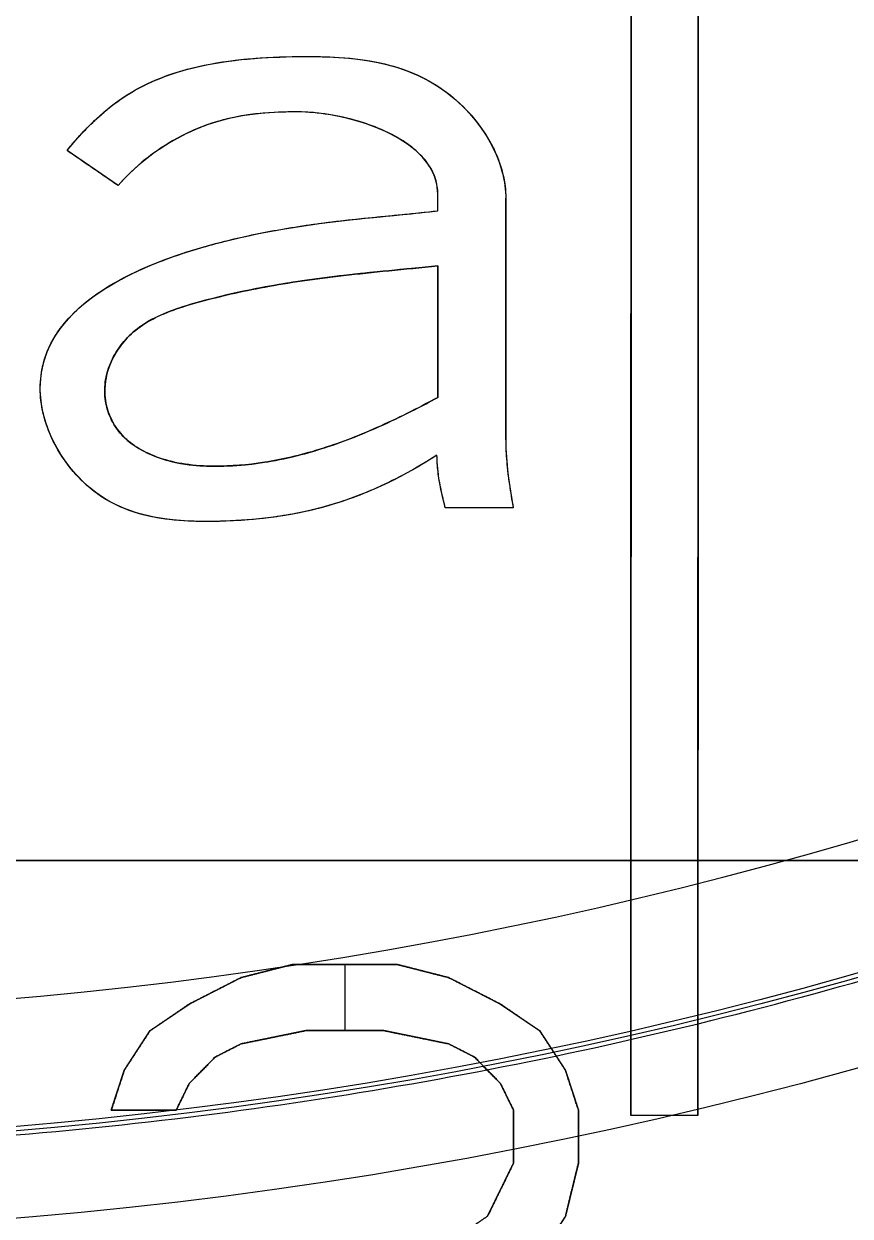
# Model space of a CAD drawing. Header units: centimetres. Extents: x -2.5 to 2.5, y -13.5 to 2.5.
# Drawn here: x 0.0914 to 0.2904, y -1.0856 to -0.7985 of the extents above; entities that cross this region are included whole.
import ezdxf

# ---------------------------------------------------------------- set-up
doc = ezdxf.new("R2010")
doc.units = ezdxf.units.CM
doc.layers.add('Default', color=7, linetype='Continuous', true_color=0x000000)

msp = doc.modelspace()

# ---------------------------------------------------------------- linework, layer by layer
at = {"layer": 'Default'}
for p, q in [((0.11414, -0.83748, 2.2493), (0.10184, -0.82903, 2.2493)), ((0.10799, -0.83326, 2.22309), (0.10799, -0.83326, 2.27556)), ((0.19114, -0.84353, 2.24199), (0.19114, -0.83947, 2.24199)), ((0.2075, -0.89872, 2.23135), (0.2075, -0.84047, 2.23135)), ((0.19114, -0.8415, 2.2157), (0.19114, -0.8415, 2.26831)), ((0.23767, -0.85206, 2.20844), (0.23764, -1.00175, 2.20844)), ((0.25379, -1.00175, 2.20692), (0.25383, -0.85206, 2.20692)), ((0.19114, -0.85683, 2.23175), (0.19114, -0.88848, 2.23175)), ((0.2075, -0.8696, 2.20522), (0.2075, -0.8696, 2.25804)), ((0.19114, -0.87266, 2.20545), (0.19114, -0.87266, 2.25826)), ((0.2093, -0.91508, 2.21661), (0.19294, -0.91508, 2.21661)), ((0.20112, -0.91508, 2.19007), (0.20112, -0.91508, 2.24319)), ((0.23766, -0.91499, 2.187), (0.23766, -0.91499, 2.24018)), ((0.25381, -0.91499, 2.18546), (0.25381, -0.91499, 2.23868)), ((-1.32437, -1, -3.65), (1.32437, -1, -3.65)), ((0.14375, -1.02819, 3.06275), (0.15625, -1.025, 3.06275)), ((0.15625, -1.025, 3.06275), (0.18125, -1.025, 3.06275)), ((0.16875, -1.025, 3.07525), (0.16875, -1.025, 3.05025)), ((0.16875, -1.025, 3.07525), (0.16875, -1.04096, 3.07525)), ((0.18125, -1.025, 3.06275), (0.19375, -1.02819, 3.06275)), ((0.15, -1.0266, 3.07525), (0.15, -1.0266, 3.05025)), ((0.1875, -1.0266, 3.07525), (0.1875, -1.0266, 3.05025)), ((0.13125, -1.03457, 3.06275), (0.14375, -1.02819, 3.06275)), ((0.19375, -1.02819, 3.06275), (0.20625, -1.03457, 3.06275)), ((0.1375, -1.03138, 3.07525), (0.1375, -1.03138, 3.05025)), ((0.2, -1.03138, 3.07525), (0.2, -1.03138, 3.05025)), ((0.12187, -1.04096, 3.06275), (0.13125, -1.03457, 3.06275)), ((0.20625, -1.03457, 3.06275), (0.21562, -1.04096, 3.06275)), ((0.12656, -1.03777, 3.07525), (0.12656, -1.03777, 3.05025)), ((0.21094, -1.03777, 3.07525), (0.21094, -1.03777, 3.05025)), ((0.11562, -1.05053, 3.06275), (0.12187, -1.04096, 3.06275)), ((0.15937, -1.04096, 3.06275), (0.14375, -1.04415, 3.06275)), ((0.17812, -1.04096, 3.06275), (0.15937, -1.04096, 3.06275)), ((0.16875, -1.04096, 3.07525), (0.16875, -1.04096, 3.05025)), ((0.19375, -1.04415, 3.06275), (0.17812, -1.04096, 3.06275)), ((0.21562, -1.04096, 3.06275), (0.22188, -1.05053, 3.06275)), ((0.14375, -1.04415, 3.06275), (0.1375, -1.04734, 3.06275)), ((0.15156, -1.04255, 3.07525), (0.15156, -1.04255, 3.05025)), ((0.18594, -1.04255, 3.07525), (0.18594, -1.04255, 3.05025)), ((0.2, -1.04734, 3.06275), (0.19375, -1.04415, 3.06275)), ((0.11875, -1.04574, 3.07525), (0.11875, -1.04574, 3.05025)), ((0.1375, -1.04734, 3.06275), (0.13125, -1.05372, 3.06275)), ((0.14062, -1.04574, 3.07525), (0.14062, -1.04574, 3.05025)), ((0.19687, -1.04574, 3.07525), (0.19687, -1.04574, 3.05025)), ((0.20625, -1.05372, 3.06275), (0.2, -1.04734, 3.06275)), ((0.21875, -1.04574, 3.07525), (0.21875, -1.04574, 3.05025)), ((0.1125, -1.06011, 3.06275), (0.11562, -1.05053, 3.06275)), ((0.13438, -1.05053, 3.07525), (0.13438, -1.05053, 3.05025)), ((0.20312, -1.05053, 3.07525), (0.20312, -1.05053, 3.05025)), ((0.22188, -1.05053, 3.06275), (0.225, -1.06011, 3.06275)), ((0.13125, -1.05372, 3.06275), (0.12813, -1.06011, 3.06275)), ((0.20937, -1.06011, 3.06275), (0.20625, -1.05372, 3.06275)), ((0.11406, -1.05532, 3.07525), (0.11406, -1.05532, 3.05025)), ((0.22344, -1.05532, 3.07525), (0.22344, -1.05532, 3.05025)), ((0.12969, -1.05691, 3.07525), (0.12969, -1.05691, 3.05025)), ((0.20781, -1.05691, 3.07525), (0.20781, -1.05691, 3.05025)), ((0.12813, -1.06011, 3.06275), (0.1125, -1.06011, 3.06275)), ((0.12031, -1.06011, 3.07525), (0.12031, -1.06011, 3.05025)), ((0.20937, -1.07287, 3.06275), (0.20937, -1.06011, 3.06275)), ((0.225, -1.06011, 3.06275), (0.225, -1.07287, 3.06275)), ((0.25378, -1.06144, 2.15672), (0.23762, -1.06144, 2.15672)), ((0.2457, -1.06144, 2.12956), (0.2457, -1.06144, 2.18393)), ((0.20937, -1.06649, 3.07525), (0.20937, -1.06649, 3.05025)), ((0.225, -1.06649, 3.07525), (0.225, -1.06649, 3.05025)), ((0.20312, -1.08564, 3.06275), (0.20937, -1.07287, 3.06275)), ((0.225, -1.07287, 3.06275), (0.22188, -1.08564, 3.06275)), ((0.20625, -1.07926, 3.07525), (0.20625, -1.07926, 3.05025)), ((0.22344, -1.07926, 3.07525), (0.22344, -1.07926, 3.05025)), ((0.22188, -1.08564, 3.06275), (0.21562, -1.09521, 3.06275))]:
    msp.add_line(p, q, dxfattribs=at)
for centre, radius, start, end in [((0, 0, -12.2), 2.49969, 270, 90), ((0, 0, -11.7), 2.03297, 44.41991, 268.90014), ((0, 0, -3.2), 2, 270, 90), ((0, 0, 1.625), 1.775, 270, 90), ((0, 0, 2.2181), 1.775, 270, 90), ((0, 0, 1.77155), 1.775, 270, 90), ((0, 0, 2.2306), 1.775, 270, 89.53141), ((0, 0, -11.7), 1.70861, 55.00316, 268.5991), ((0, 0, -11.7), 1.70861, 55.00316, 268.5991), ((0, 0, -3.2), 1.7, 270, 90), ((0, 0, 1.9431), 1.695, 270, 90), ((0, 0, 2.1931), 1.695, 270, 90), ((0, 0, 1.9681), 1.67, 270, 90), ((0, 0, -2.3), 1.6, 304.77777, 235.22229), ((0, 0, -2.85), 1.6, 270, 90), ((0, 0, 1.6), 1.575, 110.33291, 69.66709), ((0, 0, 0.5), 1.46984, 270, 90), ((0, 0, 1.4), 1.525, 112.09718, 67.90282), ((0, 0, 1.4), 1.3, 118.44817, 61.55183), ((0, 0, 1.425), 1.275, 118.44817, 61.55183), ((0, 0, 1.73153), 1.275, 118.44817, 61.55183), ((0, 0, 2.03806), 1.275, 269.63966, 61.55183), ((0, 0, 2.14311), 1.18149, 118.72297, 61.27703), ((0, 0, 2.0975), 1.03701, 123.79699, 56.20301), ((0, 0, -11.7), 1.70861, 268.5991, 6.72213), ((0, 0, -11.7), 1.70861, 268.5991, 6.72213), ((0, 0, -11.7), 2.03297, 268.90014, 5.64579), ((0, 0, -12.1), 2.15, 180, 0), ((0, 0, 2.73315), 1.86542, 180, 0), ((0, 0, -12.1), 1.85, 180, 0), ((0, 0, 2.3), 1.82, 180, 0), ((0, 0, 2.28), 1.8, 180, 0), ((0, 0, 1.4), 1.8, 180, 0), ((0, 0, 2.98445), 1.77395, 180, 360), ((0, 0, -11.95019), 1.7, 180, 0), ((0, 0, 1.4), 1.59274, 180, 0), ((0, 0, 1.3), 1.535, 180, 0), ((0, 0, 0.95), 1.535, 180, 0), ((0, 0, 0.865), 1.45, 180, 0), ((0, 0, 2.2036), 2.00326, 268.60524, 0), ((0, 0, 2.04206), 1.8, 270, 0), ((0, 0, -12), 2.15, 180, 0), ((0, 0, -12.2), 1.85, 180, 0), ((0, 0, -2.35), 1.45, 180, 0), ((0, 0, -2.445), 1.355, 180, 0), ((0, 0, -2.85), 1.355, 180, 0), ((0, 0, 0.50199), 1.45, 270, 0), ((0, 0, 1.8), 1.24982, 271.25321, 310.44109), ((0, 0, 1.8), 1.24982, 271.25321, 310.27227)]:
    msp.add_arc(centre, radius, start, end, dxfattribs=at)
at = {"layer": 'Default', "extrusion": (0, 0, -1)}
for centre, radius, start, end in [((0, 0, 11.6), 2.13297, 271.09986, 132.77003), ((0, 0, -2.12), 1.845, 90, 270), ((0, 0, -1.9181), 1.775, 90, 270), ((0, 0, -2.2431), 1.775, 92.13728, 270), ((0, 0, -1.6), 1.75, 90, 270), ((0, 0, -1.9431), 1.75, 90, 270), ((0, 0, -2.1931), 1.75, 90, 270), ((0, 0, -2.1), 2, 121.27714, 271.39476), ((0, 0, 2.95), 1.7, 90, 270), ((0, 0, 3.075), 1.7, 90, 270), ((0, 0, -2.1681), 1.67, 90, 270), ((0, 0, -2.0681), 1.67, 90, 270), ((0, 0, -1.575), 1.55, 112.09718, 67.90282), ((0, 0, -1.425), 1.55, 112.09718, 67.90282), ((0, 0, -1.5), 1.55, 112.09718, 67.90282), ((0, 0, -1.4), 1.3, 118.44817, 61.55183), ((0, 0, -2.00843), 1.26818, 116.47047, 63.52954), ((0, 0, -2.12809), 1.21852, 121.26513, 270.36034), ((0, 0, -1.93577), 1.06882, 123.16896, 56.83104), ((0, 0, 2.85), 1.6, 173.07692, 270), ((0, 0, 11.6), 2.13297, 176.89902, 271.09987), ((0, 0, 11.58972), 2.13244, 177.18053, 270), ((0, 0, 12.2), 2.15, 180, 0), ((0, 0, -2.70025), 1.9124, 180, 360), ((0, 0, 12), 1.85, 180, 0), ((0, 0, -2.3), 1.83218, 180, 0), ((0, 0, -1.72103), 1.8, 180, 0), ((0, 0, -2.23897), 1.8, 180, 0), ((0, 0, -1.125), 1.535, 180, 0), ((0, 0, 2.325), 1.45, 180, 0), ((0, 0, -0.68349), 1.45, 180, 0), ((0, 0, 2.6475), 1.355, 180, 0), ((0, 0, -2.19794), 1.8, 180, 270), ((0, 0, 12.2), 1.7, 180, 0), ((0, 0, 2.3), 1.45, 180, 0), ((0, 0, 11.70037), 1.7, 180, 271.4009), ((0, 0, -1.8), 1.08983, 229.86753, 310.13247), ((0, 0, -1.9142), 1.269, 226.09786, 268.90209), ((0, 0, 3.6), 1.355, 227.56195, 312.43805), ((0, 0, 3.5), 1.355, 227.56195, 312.43805)]:
    msp.add_arc(centre, radius, start, end, dxfattribs=at)
at = {"layer": 'Default', "extrusion": (1.18574e-07, 1.91766e-06, -1)}
msp.add_arc((0, 0, -2.28494), 1.75239, 93.53521, 86.46481, dxfattribs=at)
at = {"layer": 'Default', "extrusion": (-4.41645e-08, 4.39232e-08, 1)}
msp.add_arc((0, 0, -2.2), 1.7, 304.77777, 235.22229, dxfattribs=at)
at = {"layer": 'Default', "extrusion": (1.79245e-07, -2.7403e-07, -1)}
msp.add_arc((0, 0, -2.05178), 1.0678, 123.13901, 56.86099, dxfattribs=at)
at = {"layer": 'Default', "extrusion": (-1, 0.000227015, -2.09173e-12)}
msp.add_arc((0, -0.39519, -0.23786), 2.78968, 67.63732, 74.00974, dxfattribs=at)
at = {"layer": 'Default', "extrusion": (1, -0.000227015, 2.03611e-12)}
msp.add_arc((0, -0.39519, 0.23786), 2.73949, 106.29126, 112.79517, dxfattribs=at)
at = {"layer": 'Default', "extrusion": (1, -0.000227015, -1.96272e-12)}
msp.add_arc((0, -0.39519, 0.25402), 2.78825, 105.99857, 112.37465, dxfattribs=at)
at = {"layer": 'Default', "extrusion": (-1, 0.000227015, 1.92171e-12)}
msp.add_arc((0, -0.39519, -0.25402), 2.73804, 67.19215, 73.69995, dxfattribs=at)
at = {"layer": 'Default', "extrusion": (1, 0, 0)}
for centre, radius, start, end in [((0, -0.39519, 0.2075), 2.7921, 107.51875, 108.77668), ((0, -0.39519, 0.19114), 2.74315, 108.20107, 108.89842)]:
    msp.add_arc(centre, radius, start, end, dxfattribs=at)
at = {"layer": 'Default', "extrusion": (-1, 0, 0)}
for centre, radius, start, end in [((0, -0.39519, -0.2075), 2.74196, 70.86674, 72.15022), ((0, -0.39519, -0.19114), 2.79327, 71.45316, 72.13663)]:
    msp.add_arc(centre, radius, start, end, dxfattribs=at)
at = {"layer": 'Default'}
for points, knots in [([(1.89782, -0.63109, -0.63576), (1.87463, -0.70082, -0.73681), (1.82229, -0.83337, -0.93564), (1.72333, -1.02197, -1.22631), (1.6134, -1.1871, -1.48399), (1.49549, -1.33208, -1.71139), (1.37312, -1.45743, -1.90844), (1.24881, -1.5649, -2.07753), (1.12443, -1.65623, -2.22123), (1.00131, -1.7332, -2.3423), (0.88033, -1.79748, -2.44335), (0.76199, -1.85059, -2.52682), (0.64648, -1.89391, -2.59486), (0.53372, -1.92863, -2.64935), (0.42346, -1.95571, -2.69186), (0.31553, -1.97595, -2.7236), (0.20883, -1.99002, -2.74567), (0.10357, -1.99823, -2.75855), (0.03432, -2, -2.76132), (0, -2, -2.76132)], [0, 0, 0, 0, 1.999729, 3.999461, 5.999193, 7.998925, 9.998657, 11.998389, 13.99812, 15.997852, 17.997584, 19.997316, 21.997048, 23.99678, 25.996512, 27.996244, 29.995975, 31.995707, 33.995439, 33.995439, 33.995439, 33.995439]), ([(-0.70427, -0.80532, 1.82), (-0.67855, -0.8278, 1.82), (-0.62496, -0.87032, 1.81979), (-0.53885, -0.92611, 1.81987), (-0.44778, -0.97341, 1.81985), (-0.35261, -1.01178, 1.81985), (-0.2542, -1.04087, 1.81985), (-0.15346, -1.06042, 1.81985), (-0.05131, -1.07024, 1.81984), (0.05131, -1.07024, 1.81984), (0.15346, -1.06042, 1.81984), (0.2542, -1.04088, 1.81984), (0.3526, -1.01178, 1.81983), (0.44778, -0.97341, 1.81983), (0.53884, -0.92611, 1.81985), (0.62496, -0.87032, 1.81976), (0.67855, -0.8278, 1.81997), (0.70427, -0.80532, 1.81997)], [-15.391544, -15.391544, -15.391544, -15.391544, -14.365473, -13.339367, -12.313262, -11.287157, -10.261052, -9.234947, -8.208841, -7.182736, -6.156631, -5.130526, -4.104421, -3.078316, -2.05221, -1.026105, 0, 0, 0, 0]), ([(0.10184, -0.82903, 2.24841), (0.10625, -0.82358, 2.24841), (0.1155, -0.81452, 2.24841), (0.13501, -0.80752, 2.24841), (0.15989, -0.80576, 2.24841), (0.19174, -0.80736, 2.24841), (0.2075, -0.82984, 2.24841), (0.2075, -0.84047, 2.24841)], [0.0195624, 0.0195624, 0.0195624, 0.0195624, 0.1772851, 0.3019604, 0.47615, 0.7414082, 0.9804996, 0.9804996, 0.9804996, 0.9804996]), ([(0.10184, -0.82903, 2.27711), (0.10417, -0.82616, 2.27792), (0.10893, -0.82103, 2.27931), (0.11616, -0.81537, 2.28074), (0.12444, -0.81124, 2.28162), (0.13457, -0.80825, 2.28203), (0.1467, -0.80665, 2.28188), (0.15942, -0.80626, 2.28127), (0.1702, -0.80659, 2.28051), (0.17973, -0.80825, 2.27938), (0.18748, -0.81114, 2.27797), (0.19421, -0.8154, 2.2762), (0.20023, -0.82135, 2.27393), (0.20458, -0.82799, 2.27155), (0.20704, -0.83462, 2.26929), (0.2075, -0.83857, 2.26801), (0.2075, -0.84047, 2.26741)], [0, 0, 0, 0, 0.094861, 0.189723, 0.284584, 0.379445, 0.474306, 0.569168, 0.664029, 0.75889, 0.853752, 0.948613, 1.043474, 1.138336, 1.233197, 1.328058, 1.328058, 1.328058, 1.328058]), ([(0.1573, -0.81973, 2.24965), (0.15132, -0.81972, 2.24965), (0.13524, -0.82076, 2.24965), (0.12066, -0.82996, 2.24965), (0.11414, -0.83748, 2.24965)], [0.0489098, 0.0489098, 0.0489098, 0.0489098, 0.387528, 0.9513033, 0.9513033, 0.9513033, 0.9513033]), ([(0.19114, -0.83947, 2.24682), (0.19114, -0.82641, 2.24682), (0.17036, -0.81973, 2.24682), (0.1573, -0.81973, 2.24682), (0.1573, -0.81973, 2.24682)], [0.0605361, 0.0605361, 0.0605361, 0.0605361, 0.9398611, 0.9398615, 0.9398615, 0.9398615, 0.9398615]), ([(0.09539, -0.88629, 2.23741), (0.09538, -0.86144, 2.23741), (0.14796, -0.84667, 2.23741), (0.18038, -0.8448, 2.23741), (0.19114, -0.84353, 2.23741)], [0.0235504, 0.0235504, 0.0235504, 0.0235504, 0.6866251, 0.9757728, 0.9757728, 0.9757728, 0.9757728]), ([(0.19114, -0.85683, 2.23111), (0.17164, -0.85873, 2.23111), (0.1464, -0.86069, 2.23111), (0.1165, -0.87101, 2.23111), (0.10935, -0.88504, 2.23111), (0.11286, -0.89661, 2.23111), (0.12313, -0.90387, 2.23111), (0.132, -0.90504, 2.23111), (0.13755, -0.90504, 2.23111)], [0.0195271, 0.0195271, 0.0195271, 0.0195271, 0.4642594, 0.6021463, 0.7066388, 0.7849894, 0.8546736, 0.9805517, 0.9805517, 0.9805517, 0.9805517]), ([(0.19094, -0.90238, 2.22576), (0.18334, -0.90728, 2.22576), (0.16638, -0.91568, 2.22576), (0.13863, -0.91933, 2.22576), (0.10782, -0.91696, 2.22576), (0.09539, -0.89635, 2.22576), (0.09539, -0.88629, 2.22576), (0.09539, -0.88629, 2.22576)], [0.0217958, 0.0217958, 0.0217958, 0.0217958, 0.2487478, 0.4866677, 0.7256855, 0.9783331, 0.9783331, 0.9783331, 0.9783331, 0.9783331]), ([(0.13755, -0.90504, 2.22517), (0.13755, -0.90504, 2.22517), (0.14308, -0.90504, 2.22517), (0.16196, -0.90284, 2.22517), (0.17943, -0.8948, 2.22517), (0.19114, -0.88848, 2.22517)], [0.0416778, 0.0416778, 0.0416778, 0.0416778, 0.0416778, 0.3110134, 0.9583867, 0.9583867, 0.9583867, 0.9583867])]:
    msp.add_open_spline(points, degree=3, knots=knots, dxfattribs=at)
for points, degree in [([(0.10184, -0.82903, 2.22468), (0.10416, -0.82617, 2.2255), (0.10891, -0.82106, 2.22691), (0.11605, -0.81545, 2.22836), (0.12427, -0.8113, 2.22927), (0.13457, -0.80824, 2.22971), (0.14696, -0.80663, 2.22954), (0.15929, -0.80627, 2.22893), (0.1701, -0.80658, 2.22815), (0.17963, -0.80822, 2.22701), (0.18743, -0.81113, 2.22556), (0.19394, -0.8152, 2.22383), (0.20009, -0.82115, 2.22151), (0.20456, -0.82795, 2.21901), (0.20701, -0.83451, 2.21674), (0.2075, -0.83853, 2.21541), (0.2075, -0.84047, 2.21478)], 3), ([(0.15607, -0.80642, 2.22909), (0.15607, -0.80642, 2.25526), (0.15607, -0.80642, 2.28143)], 2), ([(0.13296, -0.80891, 2.22957), (0.13296, -0.80891, 2.25574), (0.13296, -0.80891, 2.2819)], 2), ([(0.11746, -0.81494, 2.22844), (0.11746, -0.81494, 2.25462), (0.11746, -0.81494, 2.2808)], 2), ([(0.19078, -0.81331, 2.22459), (0.19078, -0.81331, 2.25079), (0.19078, -0.81331, 2.277)], 2), ([(0.1573, -0.81973, 2.2773), (0.15353, -0.81972, 2.27752), (0.1464, -0.82004, 2.27782), (0.13696, -0.82206, 2.2777), (0.12838, -0.82578, 2.27698), (0.12058, -0.83094, 2.27575), (0.11616, -0.83515, 2.27463), (0.11414, -0.83748, 2.27398)], 3), ([(0.1573, -0.81973, 2.22487), (0.15347, -0.81972, 2.2251), (0.14626, -0.82006, 2.22541), (0.13683, -0.8221, 2.22528), (0.1283, -0.82583, 2.22454), (0.12058, -0.83094, 2.22329), (0.11616, -0.83515, 2.22214), (0.11414, -0.83748, 2.22149)], 3), ([(0.19114, -0.83947, 2.26895), (0.19114, -0.83825, 2.26933), (0.19078, -0.83585, 2.27011), (0.18909, -0.8324, 2.27131), (0.18626, -0.8292, 2.27251), (0.18239, -0.82633, 2.27367), (0.17751, -0.82383, 2.27477), (0.17178, -0.82178, 2.27578), (0.16494, -0.82022, 2.27669), (0.15994, -0.81973, 2.27714), (0.1573, -0.81973, 2.2773)], 3), ([(0.19114, -0.83947, 2.21635), (0.19114, -0.83828, 2.21673), (0.19079, -0.83594, 2.21751), (0.18921, -0.8326, 2.21869), (0.18645, -0.82937, 2.21992), (0.18258, -0.82645, 2.22111), (0.17771, -0.82392, 2.22225), (0.17194, -0.82182, 2.22329), (0.165, -0.82023, 2.22424), (0.15996, -0.81973, 2.22471), (0.1573, -0.81973, 2.22487)], 3), ([(0.1573, -0.81973, 2.22487), (0.1573, -0.81973, 2.25108), (0.1573, -0.81973, 2.2773)], 2), ([(0.1573, -0.81973, 2.22487), (0.1573, -0.81973, 2.25108), (0.1573, -0.81973, 2.2773)], 2), ([(0.13946, -0.82165, 2.22526), (0.13946, -0.82165, 2.25147), (0.13946, -0.82165, 2.27768)], 2), ([(0.11414, -0.83748, 2.27398), (0.11277, -0.83654, 2.27434), (0.11002, -0.83465, 2.27504), (0.10592, -0.83184, 2.27608), (0.1032, -0.82997, 2.27677), (0.10184, -0.82903, 2.27711)], 3), ([(0.10184, -0.82903, 2.22468), (0.10184, -0.82903, 2.2509), (0.10184, -0.82903, 2.27711)], 2), ([(0.11414, -0.83748, 2.22149), (0.11277, -0.83654, 2.22185), (0.11002, -0.83465, 2.22257), (0.10592, -0.83184, 2.22363), (0.1032, -0.82997, 2.22433), (0.10184, -0.82903, 2.22468)], 3), ([(0.11414, -0.83748, 2.22149), (0.11414, -0.83748, 2.24773), (0.11414, -0.83748, 2.27398)], 2), ([(0.19114, -0.84353, 2.26766), (0.19114, -0.84308, 2.26781), (0.19114, -0.84218, 2.26809), (0.19114, -0.84083, 2.26852), (0.19114, -0.83992, 2.2688), (0.19114, -0.83947, 2.26895)], 3), ([(0.19114, -0.84353, 2.21504), (0.19114, -0.84308, 2.21519), (0.19114, -0.84218, 2.21548), (0.19114, -0.84083, 2.21592), (0.19114, -0.83992, 2.21621), (0.19114, -0.83947, 2.21635)], 3), ([(0.19114, -0.83947, 2.21635), (0.19114, -0.83947, 2.24265), (0.19114, -0.83947, 2.26895)], 2), ([(0.2075, -0.84047, 2.21478), (0.2075, -0.84047, 2.24109), (0.2075, -0.84047, 2.26741)], 2), ([(0.2075, -0.84047, 2.21478), (0.2075, -0.84047, 2.22286), (0.2075, -0.84047, 2.23094)], 2), ([(0.09539, -0.88629, 2.25891), (0.09539, -0.8842, 2.25961), (0.09591, -0.88017, 2.26093), (0.09815, -0.87464, 2.26268), (0.102, -0.86932, 2.26428), (0.1077, -0.86424, 2.26571), (0.11505, -0.85969, 2.26688), (0.12393, -0.85568, 2.26777), (0.13429, -0.85221, 2.26838), (0.14611, -0.84927, 2.2687), (0.15948, -0.84688, 2.2687), (0.17439, -0.84517, 2.26831), (0.18539, -0.84421, 2.26786), (0.19114, -0.84353, 2.26766)], 3), ([(0.09539, -0.88629, 2.20612), (0.09539, -0.88421, 2.20682), (0.09591, -0.8802, 2.20816), (0.09809, -0.87476, 2.20992), (0.10184, -0.86951, 2.21153), (0.10741, -0.86447, 2.21298), (0.11467, -0.8599, 2.21419), (0.12351, -0.85585, 2.21512), (0.13385, -0.85233, 2.21576), (0.1457, -0.84936, 2.21609), (0.15913, -0.84692, 2.2161), (0.17417, -0.84519, 2.21571), (0.18531, -0.84422, 2.21525), (0.19114, -0.84353, 2.21504)], 3), ([(0.19114, -0.84353, 2.21504), (0.19114, -0.84353, 2.24135), (0.19114, -0.84353, 2.26766)], 2), ([(0.19114, -0.84353, 2.21504), (0.19114, -0.84353, 2.24135), (0.19114, -0.84353, 2.26766)], 2), ([(0.15883, -0.84712, 2.21605), (0.15883, -0.84712, 2.24235), (0.15883, -0.84712, 2.26865)], 2), ([(0.19114, -0.85683, 2.26341), (0.18706, -0.85723, 2.26358), (0.17922, -0.85796, 2.26389), (0.16836, -0.85909, 2.26423), (0.15843, -0.86037, 2.26443), (0.14941, -0.86185, 2.26447), (0.14125, -0.86353, 2.26437), (0.13392, -0.86539, 2.26415), (0.12725, -0.86737, 2.26383), (0.12155, -0.86988, 2.26327), (0.11708, -0.8731, 2.26242), (0.11383, -0.877, 2.26127), (0.11168, -0.88133, 2.25993), (0.11072, -0.88596, 2.25843), (0.11111, -0.89033, 2.25695), (0.11255, -0.89434, 2.25554), (0.11515, -0.89795, 2.25421), (0.11902, -0.90092, 2.25303), (0.12407, -0.90325, 2.252), (0.13026, -0.90473, 2.2512), (0.13501, -0.90504, 2.25085), (0.13755, -0.90504, 2.25072)], 3), ([(0.13755, -0.90504, 2.19776), (0.13498, -0.90504, 2.19789), (0.13018, -0.90472, 2.19825), (0.12399, -0.90323, 2.19908), (0.11894, -0.90087, 2.20013), (0.11519, -0.89796, 2.20131), (0.11267, -0.89456, 2.20259), (0.11113, -0.89048, 2.20406), (0.11072, -0.88599, 2.20561), (0.11165, -0.8814, 2.20713), (0.11383, -0.87699, 2.20853), (0.11718, -0.873, 2.20972), (0.12164, -0.86984, 2.21057), (0.12729, -0.86736, 2.21113), (0.13393, -0.86538, 2.21145), (0.14123, -0.86353, 2.21168), (0.14937, -0.86186, 2.21178), (0.15837, -0.86038, 2.21174), (0.1683, -0.8591, 2.21154), (0.17917, -0.85796, 2.21119), (0.18705, -0.85723, 2.21088), (0.19114, -0.85683, 2.21071)], 3), ([(0.19114, -0.85683, 2.26341), (0.19114, -0.85683, 2.23706), (0.19114, -0.85683, 2.21071)], 2), ([(0.19114, -0.85683, 2.21071), (0.19114, -0.85683, 2.23706), (0.19114, -0.85683, 2.26341)], 2), ([(0.13304, -0.86568, 2.21141), (0.13304, -0.86568, 2.23776), (0.13304, -0.86568, 2.2641)], 2), ([(0.11671, -0.87377, 2.20948), (0.11671, -0.87377, 2.23584), (0.11671, -0.87377, 2.26221)], 2), ([(0.19094, -0.90238, 2.24832), (0.18609, -0.90551, 2.2476), (0.17653, -0.91068, 2.24649), (0.16301, -0.91541, 2.24572), (0.15067, -0.91764, 2.24567), (0.13964, -0.91841, 2.24601), (0.12977, -0.91839, 2.24652), (0.12095, -0.91719, 2.24735), (0.11377, -0.91471, 2.24853), (0.10794, -0.91111, 2.25002), (0.10253, -0.90578, 2.25206), (0.09821, -0.89899, 2.25454), (0.09584, -0.89223, 2.25691), (0.09539, -0.88821, 2.25827), (0.09539, -0.88629, 2.25891)], 3), ([(0.19094, -0.90238, 2.1953), (0.18609, -0.90551, 2.19457), (0.17654, -0.91067, 2.19344), (0.16307, -0.91539, 2.19265), (0.1508, -0.91762, 2.1926), (0.13982, -0.9184, 2.19294), (0.12993, -0.9184, 2.19346), (0.12118, -0.91724, 2.19429), (0.11394, -0.91479, 2.19548), (0.10808, -0.91121, 2.19699), (0.10265, -0.90593, 2.19907), (0.09824, -0.89906, 2.20163), (0.09586, -0.89232, 2.20404), (0.09539, -0.88825, 2.20545), (0.09539, -0.88629, 2.20612)], 3), ([(0.09539, -0.88629, 2.20612), (0.09539, -0.88629, 2.23251), (0.09539, -0.88629, 2.25891)], 2), ([(0.09539, -0.88629, 2.20612), (0.09539, -0.88629, 2.23251), (0.09539, -0.88629, 2.25891)], 2), ([(0.11093, -0.88631, 2.20546), (0.11093, -0.88631, 2.23187), (0.11093, -0.88631, 2.25827)], 2), ([(0.19114, -0.88848, 2.20009), (0.1861, -0.8912, 2.19953), (0.17632, -0.8961, 2.19853), (0.16236, -0.90142, 2.1976), (0.14924, -0.90445, 2.19733), (0.14131, -0.90504, 2.19756), (0.13755, -0.90504, 2.19776)], 3), ([(0.13755, -0.90504, 2.25072), (0.1413, -0.90504, 2.25053), (0.1492, -0.90445, 2.2503), (0.16227, -0.90144, 2.25056), (0.17627, -0.89613, 2.25148), (0.18608, -0.89121, 2.25245), (0.19114, -0.88848, 2.25301)], 3), ([(0.19114, -0.88848, 2.20009), (0.19114, -0.88848, 2.22655), (0.19114, -0.88848, 2.25301)], 2), ([(0.11395, -0.89621, 2.20197), (0.11395, -0.89621, 2.22841), (0.11395, -0.89621, 2.25485)], 2), ([(0.2075, -0.89872, 2.24831), (0.2075, -0.89872, 2.22181), (0.2075, -0.89872, 2.1953)], 2), ([(0.2075, -0.89872, 2.24831), (0.2075, -0.90042, 2.24774), (0.20766, -0.9039, 2.24654), (0.20832, -0.90936, 2.24461), (0.20895, -0.91314, 2.24325), (0.2093, -0.91508, 2.24255)], 3), ([(0.2075, -0.89872, 2.1953), (0.2075, -0.90041, 2.19471), (0.20766, -0.90388, 2.19349), (0.20832, -0.90935, 2.19152), (0.20895, -0.91314, 2.19014), (0.2093, -0.91508, 2.18942)], 3), ([(0.2075, -0.89872, 2.21887), (0.2075, -0.90421, 2.21887), (0.20834, -0.90968, 2.21887), (0.2093, -0.91508, 2.21887)], 3), ([(0.2075, -0.89872, 2.1953), (0.2075, -0.89872, 2.22181), (0.2075, -0.89872, 2.24831)], 2), ([(0.12122, -0.90187, 2.19967), (0.12122, -0.90187, 2.22615), (0.12122, -0.90187, 2.25263)], 2), ([(0.15406, -0.90324, 2.19747), (0.15406, -0.90324, 2.22395), (0.15406, -0.90324, 2.25044)], 2), ([(0.19294, -0.91508, 2.21951), (0.1919, -0.91092, 2.21951), (0.19093, -0.90667, 2.21951), (0.19094, -0.90238, 2.21951)], 3), ([(0.19294, -0.91508, 2.2438), (0.19256, -0.91356, 2.24436), (0.19185, -0.9106, 2.24543), (0.19111, -0.90635, 2.24695), (0.19094, -0.90368, 2.24787), (0.19094, -0.90238, 2.24832)], 3), ([(0.19094, -0.90238, 2.1953), (0.19094, -0.90238, 2.22181), (0.19094, -0.90238, 2.24832)], 2), ([(0.19294, -0.91508, 2.19069), (0.19256, -0.91356, 2.19126), (0.19185, -0.91062, 2.19235), (0.19112, -0.90635, 2.1939), (0.19094, -0.90368, 2.19485), (0.19094, -0.90238, 2.1953)], 3), ([(0.19094, -0.90238, 2.1953), (0.19094, -0.90238, 2.22181), (0.19094, -0.90238, 2.24832)], 2), ([(0.19094, -0.90238, 2.1953), (0.19094, -0.90238, 2.22181), (0.19094, -0.90238, 2.24832)], 2), ([(0.13755, -0.90504, 2.25072), (0.13755, -0.90504, 2.22424), (0.13755, -0.90504, 2.19776)], 2), ([(0.13755, -0.90504, 2.19776), (0.13755, -0.90504, 2.22424), (0.13755, -0.90504, 2.25072)], 2), ([(0.13755, -0.90504, 2.19776), (0.13755, -0.90504, 2.19776), (0.13755, -0.90504, 2.19776)], 2), ([(0.11037, -0.91251, 2.19647), (0.11037, -0.91251, 2.22296), (0.11037, -0.91251, 2.24946)], 2), ([(0.16646, -0.91405, 2.19293), (0.16646, -0.91405, 2.21946), (0.16646, -0.91405, 2.24599)], 2), ([(0.2093, -0.91508, 2.24255), (0.20748, -0.91508, 2.2427), (0.20385, -0.91508, 2.24298), (0.19839, -0.91508, 2.2434), (0.19476, -0.91508, 2.24367), (0.19294, -0.91508, 2.2438)], 3), ([(0.19294, -0.91508, 2.19069), (0.19294, -0.91508, 2.21725), (0.19294, -0.91508, 2.2438)], 2), ([(0.2093, -0.91508, 2.18942), (0.20748, -0.91508, 2.18957), (0.20385, -0.91508, 2.18986), (0.19839, -0.91508, 2.19028), (0.19476, -0.91508, 2.19056), (0.19294, -0.91508, 2.19069)], 3), ([(0.2093, -0.91508, 2.18942), (0.2093, -0.91508, 2.21599), (0.2093, -0.91508, 2.24255)], 2), ([(0.13834, -0.91832, 2.193), (0.13834, -0.91832, 2.21953), (0.13834, -0.91832, 2.24606)], 2), ([(0.02777, -1.26952, 1.82015), (0.06489, -1.26871, 1.82015), (0.13907, -1.26383, 1.82015), (0.24926, -1.24678, 1.82016), (0.35753, -1.22015, 1.82016), (0.46306, -1.18413, 1.82016), (0.56502, -1.13901, 1.82017), (0.66264, -1.08513, 1.82015), (0.75516, -1.0229, 1.82023), (0.81297, -0.97618, 1.82003), (0.84079, -0.95159, 1.82003)], 3), ([(-1.32554, -1, -3.8), (0, -1, -3.8), (1.32554, -1, -3.8)], 2), ([(0.91434, -1, -3.6), (0, -1, -3.6), (-0.91434, -1, -3.6)], 2), ([(0.15625, -1.025, 3.05025), (0.15, -1.0266, 3.05025), (0.14375, -1.02819, 3.05025)], 2), ([(0.14375, -1.02819, 3.07525), (0.15, -1.0266, 3.07525), (0.15625, -1.025, 3.07525)], 2), ([(0.18125, -1.025, 3.05025), (0.16875, -1.025, 3.05025), (0.15625, -1.025, 3.05025)], 2), ([(0.15625, -1.025, 3.05025), (0.15625, -1.025, 3.06275), (0.15625, -1.025, 3.07525)], 2), ([(0.15625, -1.025, 3.07525), (0.16875, -1.025, 3.07525), (0.18125, -1.025, 3.07525)], 2), ([(0.19375, -1.02819, 3.05025), (0.1875, -1.0266, 3.05025), (0.18125, -1.025, 3.05025)], 2), ([(0.18125, -1.025, 3.05025), (0.18125, -1.025, 3.06275), (0.18125, -1.025, 3.07525)], 2), ([(0.18125, -1.025, 3.07525), (0.1875, -1.0266, 3.07525), (0.19375, -1.02819, 3.07525)], 2), ([(0.14375, -1.02819, 3.05025), (0.1375, -1.03138, 3.05025), (0.13125, -1.03457, 3.05025)], 2), ([(0.13125, -1.03457, 3.07525), (0.1375, -1.03138, 3.07525), (0.14375, -1.02819, 3.07525)], 2), ([(0.14375, -1.02819, 3.05025), (0.14375, -1.02819, 3.06275), (0.14375, -1.02819, 3.07525)], 2), ([(0.20625, -1.03457, 3.05025), (0.2, -1.03138, 3.05025), (0.19375, -1.02819, 3.05025)], 2), ([(0.19375, -1.02819, 3.05025), (0.19375, -1.02819, 3.06275), (0.19375, -1.02819, 3.07525)], 2), ([(0.19375, -1.02819, 3.07525), (0.2, -1.03138, 3.07525), (0.20625, -1.03457, 3.07525)], 2), ([(0.13125, -1.03457, 3.05025), (0.12656, -1.03777, 3.05025), (0.12187, -1.04096, 3.05025)], 2), ([(0.12187, -1.04096, 3.07525), (0.12656, -1.03777, 3.07525), (0.13125, -1.03457, 3.07525)], 2), ([(0.13125, -1.03457, 3.05025), (0.13125, -1.03457, 3.06275), (0.13125, -1.03457, 3.07525)], 2), ([(0.21562, -1.04096, 3.05025), (0.21094, -1.03777, 3.05025), (0.20625, -1.03457, 3.05025)], 2), ([(0.20625, -1.03457, 3.05025), (0.20625, -1.03457, 3.06275), (0.20625, -1.03457, 3.07525)], 2), ([(0.20625, -1.03457, 3.07525), (0.21094, -1.03777, 3.07525), (0.21562, -1.04096, 3.07525)], 2), ([(0.12187, -1.04096, 3.05025), (0.11875, -1.04574, 3.05025), (0.11562, -1.05053, 3.05025)], 2), ([(0.11562, -1.05053, 3.07525), (0.11875, -1.04574, 3.07525), (0.12187, -1.04096, 3.07525)], 2), ([(0.12187, -1.04096, 3.05025), (0.12187, -1.04096, 3.06275), (0.12187, -1.04096, 3.07525)], 2), ([(0.14375, -1.04415, 3.05025), (0.15156, -1.04255, 3.05025), (0.15937, -1.04096, 3.05025)], 2), ([(0.15937, -1.04096, 3.07525), (0.15156, -1.04255, 3.07525), (0.14375, -1.04415, 3.07525)], 2), ([(0.15937, -1.04096, 3.05025), (0.16875, -1.04096, 3.05025), (0.17812, -1.04096, 3.05025)], 2), ([(0.15937, -1.04096, 3.05025), (0.15937, -1.04096, 3.06275), (0.15937, -1.04096, 3.07525)], 2), ([(0.17812, -1.04096, 3.07525), (0.16875, -1.04096, 3.07525), (0.15937, -1.04096, 3.07525)], 2), ([(0.17812, -1.04096, 3.05025), (0.17812, -1.04096, 3.06275), (0.17812, -1.04096, 3.07525)], 2), ([(0.17812, -1.04096, 3.05025), (0.18594, -1.04255, 3.05025), (0.19375, -1.04415, 3.05025)], 2), ([(0.19375, -1.04415, 3.07525), (0.18594, -1.04255, 3.07525), (0.17812, -1.04096, 3.07525)], 2), ([(0.21562, -1.04096, 3.05025), (0.21562, -1.04096, 3.06275), (0.21562, -1.04096, 3.07525)], 2), ([(0.22188, -1.05053, 3.05025), (0.21875, -1.04574, 3.05025), (0.21562, -1.04096, 3.05025)], 2), ([(0.21562, -1.04096, 3.07525), (0.21875, -1.04574, 3.07525), (0.22188, -1.05053, 3.07525)], 2), ([(0.1375, -1.04734, 3.05025), (0.14062, -1.04574, 3.05025), (0.14375, -1.04415, 3.05025)], 2), ([(0.14375, -1.04415, 3.07525), (0.14062, -1.04574, 3.07525), (0.1375, -1.04734, 3.07525)], 2), ([(0.14375, -1.04415, 3.05025), (0.14375, -1.04415, 3.06275), (0.14375, -1.04415, 3.07525)], 2), ([(0.19375, -1.04415, 3.05025), (0.19375, -1.04415, 3.06275), (0.19375, -1.04415, 3.07525)], 2), ([(0.19375, -1.04415, 3.05025), (0.19687, -1.04574, 3.05025), (0.2, -1.04734, 3.05025)], 2), ([(0.2, -1.04734, 3.07525), (0.19687, -1.04574, 3.07525), (0.19375, -1.04415, 3.07525)], 2), ([(0.13125, -1.05372, 3.05025), (0.13438, -1.05053, 3.05025), (0.1375, -1.04734, 3.05025)], 2), ([(0.1375, -1.04734, 3.07525), (0.13438, -1.05053, 3.07525), (0.13125, -1.05372, 3.07525)], 2), ([(0.1375, -1.04734, 3.05025), (0.1375, -1.04734, 3.06275), (0.1375, -1.04734, 3.07525)], 2), ([(0.2, -1.04734, 3.05025), (0.2, -1.04734, 3.06275), (0.2, -1.04734, 3.07525)], 2), ([(0.2, -1.04734, 3.05025), (0.20312, -1.05053, 3.05025), (0.20625, -1.05372, 3.05025)], 2), ([(0.20625, -1.05372, 3.07525), (0.20312, -1.05053, 3.07525), (0.2, -1.04734, 3.07525)], 2), ([(0.11562, -1.05053, 3.05025), (0.11406, -1.05532, 3.05025), (0.1125, -1.06011, 3.05025)], 2), ([(0.1125, -1.06011, 3.07525), (0.11406, -1.05532, 3.07525), (0.11562, -1.05053, 3.07525)], 2), ([(0.11562, -1.05053, 3.05025), (0.11562, -1.05053, 3.06275), (0.11562, -1.05053, 3.07525)], 2), ([(0.22188, -1.05053, 3.07525), (0.22188, -1.05053, 3.06275), (0.22188, -1.05053, 3.05025)], 2), ([(0.225, -1.06011, 3.05025), (0.22344, -1.05532, 3.05025), (0.22188, -1.05053, 3.05025)], 2), ([(0.22188, -1.05053, 3.07525), (0.22344, -1.05532, 3.07525), (0.225, -1.06011, 3.07525)], 2), ([(0.12813, -1.06011, 3.05025), (0.12969, -1.05691, 3.05025), (0.13125, -1.05372, 3.05025)], 2), ([(0.13125, -1.05372, 3.07525), (0.12969, -1.05691, 3.07525), (0.12813, -1.06011, 3.07525)], 2), ([(0.13125, -1.05372, 3.05025), (0.13125, -1.05372, 3.06275), (0.13125, -1.05372, 3.07525)], 2), ([(0.20625, -1.05372, 3.05025), (0.20625, -1.05372, 3.06275), (0.20625, -1.05372, 3.07525)], 2), ([(0.20625, -1.05372, 3.05025), (0.20781, -1.05691, 3.05025), (0.20937, -1.06011, 3.05025)], 2), ([(0.20937, -1.06011, 3.07525), (0.20781, -1.05691, 3.07525), (0.20625, -1.05372, 3.07525)], 2), ([(0.1125, -1.06011, 3.05025), (0.12031, -1.06011, 3.05025), (0.12813, -1.06011, 3.05025)], 2), ([(0.1125, -1.06011, 3.05025), (0.1125, -1.06011, 3.06275), (0.1125, -1.06011, 3.07525)], 2), ([(0.12813, -1.06011, 3.07525), (0.12031, -1.06011, 3.07525), (0.1125, -1.06011, 3.07525)], 2), ([(0.12813, -1.06011, 3.05025), (0.12813, -1.06011, 3.06275), (0.12813, -1.06011, 3.07525)], 2), ([(0.20937, -1.06011, 3.05025), (0.20937, -1.06649, 3.05025), (0.20937, -1.07287, 3.05025)], 2), ([(0.20937, -1.06011, 3.05025), (0.20937, -1.06011, 3.06275), (0.20937, -1.06011, 3.07525)], 2), ([(0.20937, -1.07287, 3.07525), (0.20937, -1.06649, 3.07525), (0.20937, -1.06011, 3.07525)], 2), ([(0.225, -1.07287, 3.05025), (0.225, -1.06649, 3.05025), (0.225, -1.06011, 3.05025)], 2), ([(0.225, -1.06011, 3.07525), (0.225, -1.06649, 3.07525), (0.225, -1.07287, 3.07525)], 2), ([(0.225, -1.06011, 3.05025), (0.225, -1.06011, 3.06275), (0.225, -1.06011, 3.07525)], 2), ([(0.25378, -1.06144, 2.18315), (0.25199, -1.06144, 2.18332), (0.2484, -1.06144, 2.18367), (0.24301, -1.06144, 2.18419), (0.23942, -1.06144, 2.18452), (0.23762, -1.06144, 2.18469)], 3), ([(0.23762, -1.06144, 2.13034), (0.23762, -1.06144, 2.15751), (0.23762, -1.06144, 2.18469)], 2), ([(0.25378, -1.06144, 2.12876), (0.25199, -1.06144, 2.12894), (0.2484, -1.06144, 2.1293), (0.24301, -1.06144, 2.12982), (0.23942, -1.06144, 2.13017), (0.23762, -1.06144, 2.13034)], 3), ([(0.25378, -1.06144, 2.18315), (0.25378, -1.06144, 2.15595), (0.25378, -1.06144, 2.12876)], 2), ([(0.20937, -1.07287, 3.05025), (0.20625, -1.07926, 3.05025), (0.20312, -1.08564, 3.05025)], 2), ([(0.20312, -1.08564, 3.07525), (0.20625, -1.07926, 3.07525), (0.20937, -1.07287, 3.07525)], 2), ([(0.20937, -1.07287, 3.05025), (0.20937, -1.07287, 3.06275), (0.20937, -1.07287, 3.07525)], 2), ([(0.22188, -1.08564, 3.05025), (0.22344, -1.07926, 3.05025), (0.225, -1.07287, 3.05025)], 2), ([(0.225, -1.07287, 3.07525), (0.22344, -1.07926, 3.07525), (0.22188, -1.08564, 3.07525)], 2), ([(0.225, -1.07287, 3.05025), (0.225, -1.07287, 3.06275), (0.225, -1.07287, 3.07525)], 2), ([(0.20312, -1.08564, 3.05025), (0.19844, -1.08883, 3.05025), (0.19375, -1.09202, 3.05025)], 2), ([(0.19375, -1.09202, 3.07525), (0.19844, -1.08883, 3.07525), (0.20312, -1.08564, 3.07525)], 2), ([(0.20312, -1.08564, 3.05025), (0.20312, -1.08564, 3.06275), (0.20312, -1.08564, 3.07525)], 2), ([(0.21562, -1.09521, 3.05025), (0.21875, -1.09043, 3.05025), (0.22188, -1.08564, 3.05025)], 2), ([(0.22188, -1.08564, 3.07525), (0.21875, -1.09043, 3.07525), (0.21562, -1.09521, 3.07525)], 2), ([(0.22188, -1.08564, 3.05025), (0.22188, -1.08564, 3.06275), (0.22188, -1.08564, 3.07525)], 2)]:
    msp.add_open_spline(points, degree=degree, dxfattribs=at)

doc.saveas('drawing.dxf')
